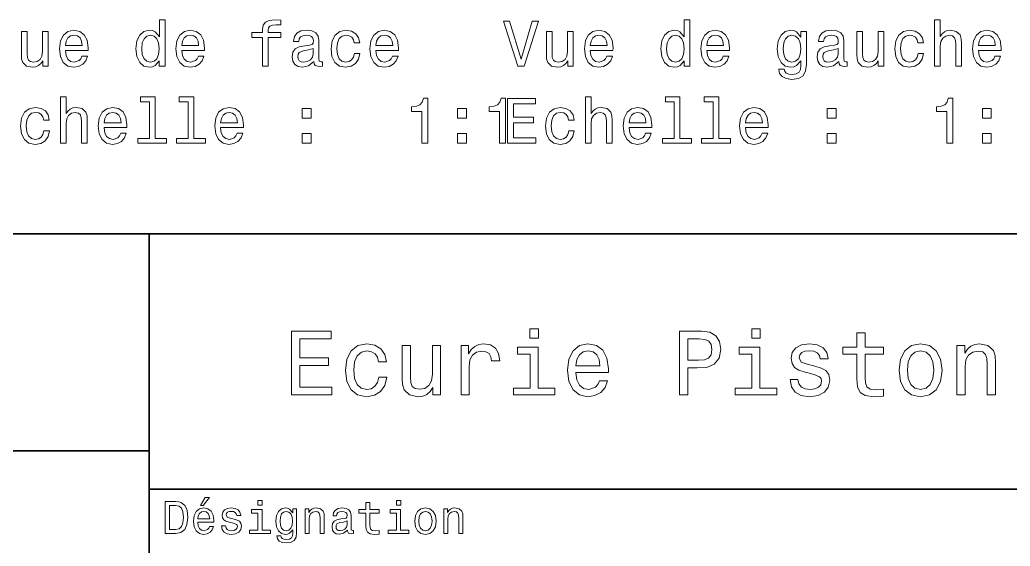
# Model space of a CAD drawing. Extents: x 0 to 297, y 0 to 210.
# Drawn here: x 151.9 to 229.3, y 45.5 to 86.8 of the extents above; entities that cross this region are included whole.
import ezdxf

# ---------------------------------------------------------------- set-up
doc = ezdxf.new("R2010")
doc.units = 0

msp = doc.modelspace()

# ---------------------------------------------------------------- linework, layer by layer
at = {"color": 7, "lineweight": 35}
for p, q in [((97, 70), (287, 70)), ((162, 10), (162, 70)), ((97, 53), (162, 53)), ((162, 50), (287, 50))]:
    msp.add_line(p, q, dxfattribs=at)
at = {"color": 7, "lineweight": 13}
for points in [[(162.782425, 83.561974), (162.782425, 83.143387), (163.226227, 83.143387), (163.226227, 86.764427), (162.78746, 86.764427), (162.78746, 85.438057), (162.44957, 85.821342), (162.242798, 85.912117), (162.005768, 85.947418), (161.577087, 85.846558), (161.244232, 85.564133), (161.027374, 85.110245), (160.951736, 84.500015), (161.027374, 83.889786), (161.244232, 83.430847), (161.577087, 83.143387), (162.005768, 83.047569), (162.242798, 83.08287), (162.454605, 83.173645)], [(170.841492, 85.382584), (170.841492, 83.143387), (171.285309, 83.143387), (171.285309, 85.382584), (172.293945, 85.382584), (172.293945, 85.760818), (171.285309, 85.760818), (171.285309, 85.927246), (171.320602, 86.128975), (171.4366, 86.265144), (171.633286, 86.345833), (171.91571, 86.376099), (172.293945, 86.355927), (172.293945, 86.739212), (171.81485, 86.764427), (171.381134, 86.719032), (171.078537, 86.58287), (170.896973, 86.345833), (170.841492, 86.007942), (170.841492, 85.760818), (170.029541, 85.760818), (170.029541, 85.382584)], [(191.955124, 86.64843), (191.077591, 83.667885), (190.174866, 86.64843), (189.695755, 86.64843), (190.825439, 83.143387), (191.329758, 83.143387), (192.434219, 86.64843)], [(203.84201, 83.561974), (203.84201, 83.143387), (204.285812, 83.143387), (204.285812, 86.764427), (203.847046, 86.764427), (203.847046, 85.438057), (203.509155, 85.821342), (203.302383, 85.912117), (203.065353, 85.947418), (202.636673, 85.846558), (202.303818, 85.564133), (202.08696, 85.110245), (202.011322, 84.500015), (202.08696, 83.889786), (202.303818, 83.430847), (202.636673, 83.143387), (203.065353, 83.047569), (203.302383, 83.08287), (203.514191, 83.173645)], [(223.429901, 83.143387), (223.873703, 83.143387), (223.873703, 84.706787), (223.919098, 85.064857), (224.065338, 85.327103), (224.292297, 85.488487), (224.594879, 85.549004), (224.83696, 85.498573), (224.988251, 85.362404), (225.063904, 85.13546), (225.089127, 84.83287), (225.089127, 83.143387), (225.532928, 83.143387), (225.532928, 84.923645), (225.512756, 85.281715), (225.421967, 85.579269), (225.12442, 85.851601), (224.660446, 85.947418), (224.408295, 85.912117), (224.191437, 85.816299), (224.009872, 85.665001), (223.873703, 85.458229), (223.873703, 86.764427), (223.429901, 86.764427)], [(154.097977, 85.851601), (153.654175, 85.851601), (153.654175, 84.2882), (153.603745, 83.925087), (153.457489, 83.662842), (153.230545, 83.501457), (152.932999, 83.451027), (152.695969, 83.491371), (152.544662, 83.612404), (152.458939, 83.819176), (152.438766, 84.111687), (152.438766, 85.851601), (151.994965, 85.851601), (151.994965, 84.071342), (152.010086, 83.713272), (152.105911, 83.415718), (152.398422, 83.143387), (152.867432, 83.047569), (153.119598, 83.08287), (153.336456, 83.173645), (153.523056, 83.329987), (153.674347, 83.556931), (153.674347, 83.143387), (154.097977, 83.143387)], [(155.434433, 84.368889), (157.209656, 84.368889), (157.214691, 84.575661), (157.134003, 85.155632), (156.912109, 85.589355), (156.559082, 85.851601), (156.090057, 85.947418), (155.631119, 85.846558), (155.278091, 85.564133), (155.051147, 85.105202), (154.970459, 84.500015), (155.046112, 83.8797), (155.273056, 83.425804), (155.621033, 83.143387), (156.074921, 83.047569), (156.468292, 83.113129), (156.791061, 83.284599), (157.028091, 83.556931), (157.164261, 83.920044), (156.72551, 83.920044), (156.63472, 83.718315), (156.503601, 83.567017), (156.130402, 83.445984), (155.842941, 83.501457), (155.626083, 83.677971), (155.484863, 83.965431), (155.434433, 84.35376)], [(155.434433, 84.742088), (155.489914, 85.090073), (155.626083, 85.347275), (155.832855, 85.503616), (156.105194, 85.55909), (156.372482, 85.503616), (156.579254, 85.347275), (156.705338, 85.090073), (156.750717, 84.742088)], [(162.081406, 85.549004), (162.373917, 85.478401), (162.595825, 85.281715), (162.726944, 84.953903), (162.777374, 84.500015), (162.726944, 84.041084), (162.595825, 83.713272), (162.373917, 83.511543), (162.081406, 83.445984), (161.804031, 83.511543), (161.592224, 83.713272), (161.451004, 84.046127), (161.405624, 84.500015), (161.451004, 84.94886), (161.592224, 85.276672), (161.804031, 85.478401)], [(164.542511, 84.368889), (166.317719, 84.368889), (166.322769, 84.575661), (166.242081, 85.155632), (166.020172, 85.589355), (165.667145, 85.851601), (165.19812, 85.947418), (164.739197, 85.846558), (164.386169, 85.564133), (164.159225, 85.105202), (164.078537, 84.500015), (164.154175, 83.8797), (164.381119, 83.425804), (164.729111, 83.143387), (165.182999, 83.047569), (165.57637, 83.113129), (165.899139, 83.284599), (166.136169, 83.556931), (166.272339, 83.920044), (165.833572, 83.920044), (165.742798, 83.718315), (165.611664, 83.567017), (165.23848, 83.445984), (164.951004, 83.501457), (164.734146, 83.677971), (164.592941, 83.965431), (164.542511, 84.35376)], [(164.542511, 84.742088), (164.597977, 85.090073), (164.734146, 85.347275), (164.940918, 85.503616), (165.213257, 85.55909), (165.480545, 85.503616), (165.687317, 85.347275), (165.8134, 85.090073), (165.858795, 84.742088)], [(174.871033, 83.496414), (174.871033, 83.481285), (174.896255, 83.309814), (174.971909, 83.188774), (175.289627, 83.092957), (175.536743, 83.133301), (175.536743, 83.476242), (175.430832, 83.461113), (175.289627, 83.526672), (175.264404, 83.728401), (175.264404, 85.130417), (175.203888, 85.488487), (175.027374, 85.740646), (174.719742, 85.891945), (174.286026, 85.947418), (173.862396, 85.886902), (173.549713, 85.715431), (173.353027, 85.448143), (173.28746, 85.095116), (173.28746, 85.064857), (173.685883, 85.064857), (173.721176, 85.276672), (173.832138, 85.427971), (174.013687, 85.518745), (174.270889, 85.554047), (174.518005, 85.528831), (174.694519, 85.453186), (174.80043, 85.32206), (174.835739, 85.140503), (174.815567, 84.928688), (174.734863, 84.822784), (174.533142, 84.772346), (174.154907, 84.732002), (173.721176, 84.641228), (173.413544, 84.479843), (173.231995, 84.227684), (173.176514, 83.854485), (173.226944, 83.521629), (173.383286, 83.274513), (173.635452, 83.118172), (173.983429, 83.062698), (174.452454, 83.168602)], [(178.023056, 84.953903), (178.461823, 84.953903), (178.371033, 85.357361), (178.154175, 85.675087), (177.816284, 85.871773), (177.377518, 85.947418), (176.893372, 85.846558), (176.525208, 85.564133), (176.293228, 85.105202), (176.21254, 84.489929), (176.288177, 83.8797), (176.515137, 83.425804), (176.873199, 83.143387), (177.362396, 83.047569), (177.796112, 83.123215), (178.134003, 83.33503), (178.365997, 83.667885), (178.466858, 84.111687), (178.043228, 84.111687), (177.967575, 83.829269), (177.82637, 83.617447), (177.624634, 83.486328), (177.377518, 83.445984), (177.069885, 83.511543), (176.847977, 83.713272), (176.711823, 84.041084), (176.666428, 84.505058), (176.711823, 84.958946), (176.853027, 85.286758), (177.079971, 85.488487), (177.377518, 85.55909), (177.639771, 85.513702), (177.836456, 85.397713), (177.967575, 85.20607)], [(179.722626, 84.368889), (181.497833, 84.368889), (181.502884, 84.575661), (181.42218, 85.155632), (181.200287, 85.589355), (180.84726, 85.851601), (180.378235, 85.947418), (179.919312, 85.846558), (179.566284, 85.564133), (179.33934, 85.105202), (179.258636, 84.500015), (179.33429, 83.8797), (179.561234, 83.425804), (179.909225, 83.143387), (180.363113, 83.047569), (180.756485, 83.113129), (181.079254, 83.284599), (181.316284, 83.556931), (181.452454, 83.920044), (181.013687, 83.920044), (180.922913, 83.718315), (180.791779, 83.567017), (180.418579, 83.445984), (180.131119, 83.501457), (179.914261, 83.677971), (179.773056, 83.965431), (179.722626, 84.35376)], [(179.722626, 84.742088), (179.778091, 85.090073), (179.914261, 85.347275), (180.121033, 85.503616), (180.393372, 85.55909), (180.66066, 85.503616), (180.867432, 85.347275), (180.993515, 85.090073), (181.03891, 84.742088)], [(195.157562, 85.851601), (194.71376, 85.851601), (194.71376, 84.2882), (194.66333, 83.925087), (194.517075, 83.662842), (194.290131, 83.501457), (193.992584, 83.451027), (193.755554, 83.491371), (193.604248, 83.612404), (193.518524, 83.819176), (193.498352, 84.111687), (193.498352, 85.851601), (193.054535, 85.851601), (193.054535, 84.071342), (193.069672, 83.713272), (193.165497, 83.415718), (193.458008, 83.143387), (193.927017, 83.047569), (194.179184, 83.08287), (194.396042, 83.173645), (194.582642, 83.329987), (194.733932, 83.556931), (194.733932, 83.143387), (195.157562, 83.143387)], [(196.494019, 84.368889), (198.269241, 84.368889), (198.274277, 84.575661), (198.193588, 85.155632), (197.971695, 85.589355), (197.618668, 85.851601), (197.149643, 85.947418), (196.690704, 85.846558), (196.337677, 85.564133), (196.110733, 85.105202), (196.030045, 84.500015), (196.105698, 83.8797), (196.332642, 83.425804), (196.680618, 83.143387), (197.134521, 83.047569), (197.527893, 83.113129), (197.850647, 83.284599), (198.087677, 83.556931), (198.223846, 83.920044), (197.785095, 83.920044), (197.694305, 83.718315), (197.563187, 83.567017), (197.189987, 83.445984), (196.902527, 83.501457), (196.685669, 83.677971), (196.544449, 83.965431), (196.494019, 84.35376)], [(196.494019, 84.742088), (196.5495, 85.090073), (196.685669, 85.347275), (196.892441, 85.503616), (197.16478, 85.55909), (197.432068, 85.503616), (197.63884, 85.347275), (197.764923, 85.090073), (197.810303, 84.742088)], [(203.140991, 85.549004), (203.433502, 85.478401), (203.655411, 85.281715), (203.78653, 84.953903), (203.83696, 84.500015), (203.78653, 84.041084), (203.655411, 83.713272), (203.433502, 83.511543), (203.140991, 83.445984), (202.863617, 83.511543), (202.65181, 83.713272), (202.51059, 84.046127), (202.46521, 84.500015), (202.51059, 84.94886), (202.65181, 85.276672), (202.863617, 85.478401)], [(205.602097, 84.368889), (207.377304, 84.368889), (207.382355, 84.575661), (207.301666, 85.155632), (207.079758, 85.589355), (206.72673, 85.851601), (206.257721, 85.947418), (205.798782, 85.846558), (205.445755, 85.564133), (205.218811, 85.105202), (205.138123, 84.500015), (205.21376, 83.8797), (205.440704, 83.425804), (205.788696, 83.143387), (206.242584, 83.047569), (206.635956, 83.113129), (206.958725, 83.284599), (207.195755, 83.556931), (207.331924, 83.920044), (206.893158, 83.920044), (206.802383, 83.718315), (206.671265, 83.567017), (206.298065, 83.445984), (206.01059, 83.501457), (205.793732, 83.677971), (205.652527, 83.965431), (205.602097, 84.35376)], [(205.602097, 84.742088), (205.657562, 85.090073), (205.793732, 85.347275), (206.000504, 85.503616), (206.272842, 85.55909), (206.540131, 85.503616), (206.746902, 85.347275), (206.872986, 85.090073), (206.918381, 84.742088)], [(213.393875, 83.264427), (213.393875, 85.851601), (212.970245, 85.851601), (212.970245, 85.412842), (212.622269, 85.811256), (212.410446, 85.912117), (212.173416, 85.947418), (211.744751, 85.846558), (211.411896, 85.564133), (211.195038, 85.110245), (211.119385, 84.500015), (211.195038, 83.884743), (211.411896, 83.430847), (211.744751, 83.143387), (212.173416, 83.047569), (212.415497, 83.08287), (212.617218, 83.173645), (212.970245, 83.556931), (212.970245, 83.173645), (212.929901, 82.871056), (212.818954, 82.65419), (212.607132, 82.528114), (212.289413, 82.482727), (212.012039, 82.512985), (211.815353, 82.588631), (211.699356, 82.719757), (211.664063, 82.896271), (211.235382, 82.896271), (211.235382, 82.876099), (211.300934, 82.553329), (211.50267, 82.311256), (211.825439, 82.154915), (212.264191, 82.099442), (212.788696, 82.175087), (213.136673, 82.386902), (213.333359, 82.755058)], [(211.578323, 84.500015), (211.623703, 84.94886), (211.759872, 85.281715), (211.971695, 85.478401), (212.25412, 85.549004), (212.551666, 85.478401), (212.77356, 85.281715), (212.909729, 84.94886), (212.960159, 84.500015), (212.909729, 84.041084), (212.77356, 83.713272), (212.551666, 83.511543), (212.25412, 83.445984), (211.971695, 83.511543), (211.759872, 83.713272), (211.623703, 84.046127)], [(215.930618, 83.496414), (215.930618, 83.481285), (215.955841, 83.309814), (216.031494, 83.188774), (216.349213, 83.092957), (216.596329, 83.133301), (216.596329, 83.476242), (216.490417, 83.461113), (216.349213, 83.526672), (216.32399, 83.728401), (216.32399, 85.130417), (216.263474, 85.488487), (216.08696, 85.740646), (215.779327, 85.891945), (215.345612, 85.947418), (214.921982, 85.886902), (214.609299, 85.715431), (214.412613, 85.448143), (214.347046, 85.095116), (214.347046, 85.064857), (214.745468, 85.064857), (214.780762, 85.276672), (214.891724, 85.427971), (215.073273, 85.518745), (215.330475, 85.554047), (215.577606, 85.528831), (215.754105, 85.453186), (215.860016, 85.32206), (215.895325, 85.140503), (215.875153, 84.928688), (215.794464, 84.822784), (215.592728, 84.772346), (215.214478, 84.732002), (214.780762, 84.641228), (214.473129, 84.479843), (214.29158, 84.227684), (214.236099, 83.854485), (214.28653, 83.521629), (214.442871, 83.274513), (214.695038, 83.118172), (215.043015, 83.062698), (215.512039, 83.168602)], [(219.445755, 85.851601), (219.001953, 85.851601), (219.001953, 84.2882), (218.951523, 83.925087), (218.805267, 83.662842), (218.578323, 83.501457), (218.280762, 83.451027), (218.043732, 83.491371), (217.892441, 83.612404), (217.806702, 83.819176), (217.78653, 84.111687), (217.78653, 85.851601), (217.342728, 85.851601), (217.342728, 84.071342), (217.357849, 83.713272), (217.453674, 83.415718), (217.746185, 83.143387), (218.21521, 83.047569), (218.467361, 83.08287), (218.684219, 83.173645), (218.870819, 83.329987), (219.022125, 83.556931), (219.022125, 83.143387), (219.445755, 83.143387)], [(222.118668, 84.953903), (222.557419, 84.953903), (222.466644, 85.357361), (222.249786, 85.675087), (221.911896, 85.871773), (221.473129, 85.947418), (220.988983, 85.846558), (220.620819, 85.564133), (220.38884, 85.105202), (220.308136, 84.489929), (220.383789, 83.8797), (220.610733, 83.425804), (220.968811, 83.143387), (221.458008, 83.047569), (221.891724, 83.123215), (222.229614, 83.33503), (222.461609, 83.667885), (222.562469, 84.111687), (222.13884, 84.111687), (222.063187, 83.829269), (221.921982, 83.617447), (221.720245, 83.486328), (221.473129, 83.445984), (221.165497, 83.511543), (220.943588, 83.713272), (220.807419, 84.041084), (220.762039, 84.505058), (220.807419, 84.958946), (220.948639, 85.286758), (221.175583, 85.488487), (221.473129, 85.55909), (221.735382, 85.513702), (221.932068, 85.397713), (222.063187, 85.20607)], [(226.854248, 84.368889), (228.629471, 84.368889), (228.634506, 84.575661), (228.553818, 85.155632), (228.331909, 85.589355), (227.978882, 85.851601), (227.509872, 85.947418), (227.050934, 85.846558), (226.697906, 85.564133), (226.470963, 85.105202), (226.390274, 84.500015), (226.465927, 83.8797), (226.692871, 83.425804), (227.040848, 83.143387), (227.494736, 83.047569), (227.888123, 83.113129), (228.210876, 83.284599), (228.447906, 83.556931), (228.584076, 83.920044), (228.145325, 83.920044), (228.054535, 83.718315), (227.923416, 83.567017), (227.550217, 83.445984), (227.262756, 83.501457), (227.045898, 83.677971), (226.904678, 83.965431), (226.854248, 84.35376)], [(226.854248, 84.742088), (226.909729, 85.090073), (227.045898, 85.347275), (227.25267, 85.503616), (227.524994, 85.55909), (227.792297, 85.503616), (227.999069, 85.347275), (228.125153, 85.090073), (228.170532, 84.742088)], [(174.820602, 84.091515), (174.760086, 83.829269), (174.598709, 83.627533), (174.356628, 83.496414), (174.059082, 83.451027), (173.867432, 83.476242), (173.731262, 83.556931), (173.645538, 83.698143), (173.620316, 83.894829), (173.640488, 84.071342), (173.721176, 84.197418), (174.043945, 84.338631), (174.452454, 84.399147), (174.820602, 84.520187)], [(215.880188, 84.091515), (215.819672, 83.829269), (215.658295, 83.627533), (215.416214, 83.496414), (215.118668, 83.451027), (214.927017, 83.476242), (214.790848, 83.556931), (214.705124, 83.698143), (214.679901, 83.894829), (214.700073, 84.071342), (214.780762, 84.197418), (215.103531, 84.338631), (215.512039, 84.399147), (215.880188, 84.520187)], [(155.046112, 77.096558), (155.489914, 77.096558), (155.489914, 78.659958), (155.535309, 79.018028), (155.681549, 79.280273), (155.908508, 79.441658), (156.21109, 79.502174), (156.453171, 79.451744), (156.604462, 79.315575), (156.680115, 79.088631), (156.705338, 78.786041), (156.705338, 77.096558), (157.149139, 77.096558), (157.149139, 78.876816), (157.128967, 79.234886), (157.038177, 79.53244), (156.740631, 79.804771), (156.276657, 79.900589), (156.02449, 79.865288), (155.807632, 79.76947), (155.626083, 79.618172), (155.489914, 79.4114), (155.489914, 80.717598), (155.046112, 80.717598)], [(162.000717, 80.344398), (162.000717, 77.469757), (161.087891, 77.469757), (161.087891, 77.096558), (163.35231, 77.096558), (163.35231, 77.469757), (162.444519, 77.469757), (162.444519, 80.717598), (161.304749, 80.717598), (161.304749, 80.344398)], [(165.036743, 80.344398), (165.036743, 77.469757), (164.123917, 77.469757), (164.123917, 77.096558), (166.388336, 77.096558), (166.388336, 77.469757), (165.480545, 77.469757), (165.480545, 80.717598), (164.340775, 80.717598), (164.340775, 80.344398)], [(183.323486, 77.096558), (183.78241, 77.096558), (183.78241, 80.621773), (183.439484, 80.621773), (183.348694, 80.31414), (183.167145, 80.107361), (182.889771, 79.986328), (182.506485, 79.945984), (182.506485, 79.587914), (183.323486, 79.587914)], [(189.395538, 77.096558), (189.854462, 77.096558), (189.854462, 80.621773), (189.51152, 80.621773), (189.420746, 80.31414), (189.239197, 80.107361), (188.961807, 79.986328), (188.578522, 79.945984), (188.578522, 79.587914), (189.395538, 79.587914)], [(190.018524, 77.096558), (192.237534, 77.096558), (192.237534, 77.520187), (190.482498, 77.520187), (190.482498, 78.705345), (192.045898, 78.705345), (192.045898, 79.123932), (190.482498, 79.123932), (190.482498, 80.172928), (192.197189, 80.172928), (192.197189, 80.596558), (190.018524, 80.596558)], [(196.105698, 77.096558), (196.5495, 77.096558), (196.5495, 78.659958), (196.594894, 79.018028), (196.741135, 79.280273), (196.968094, 79.441658), (197.270676, 79.502174), (197.512756, 79.451744), (197.664047, 79.315575), (197.7397, 79.088631), (197.764923, 78.786041), (197.764923, 77.096558), (198.208725, 77.096558), (198.208725, 78.876816), (198.188553, 79.234886), (198.097763, 79.53244), (197.800217, 79.804771), (197.336243, 79.900589), (197.084076, 79.865288), (196.867218, 79.76947), (196.685669, 79.618172), (196.5495, 79.4114), (196.5495, 80.717598), (196.105698, 80.717598)], [(203.060303, 80.344398), (203.060303, 77.469757), (202.147476, 77.469757), (202.147476, 77.096558), (204.411896, 77.096558), (204.411896, 77.469757), (203.504105, 77.469757), (203.504105, 80.717598), (202.364334, 80.717598), (202.364334, 80.344398)], [(206.096329, 80.344398), (206.096329, 77.469757), (205.183502, 77.469757), (205.183502, 77.096558), (207.447906, 77.096558), (207.447906, 77.469757), (206.540131, 77.469757), (206.540131, 80.717598), (205.40036, 80.717598), (205.40036, 80.344398)], [(224.383072, 77.096558), (224.84201, 77.096558), (224.84201, 80.621773), (224.499069, 80.621773), (224.408295, 80.31414), (224.22673, 80.107361), (223.949356, 79.986328), (223.566071, 79.945984), (223.566071, 79.587914), (224.383072, 79.587914)], [(153.734863, 78.907074), (154.17363, 78.907074), (154.082855, 79.310532), (153.865997, 79.628258), (153.528091, 79.824944), (153.08934, 79.900589), (152.605194, 79.799728), (152.23703, 79.517303), (152.005051, 79.058372), (151.924347, 78.4431), (152, 77.83287), (152.226944, 77.378975), (152.585022, 77.096558), (153.074203, 77.00074), (153.507919, 77.076385), (153.845825, 77.2882), (154.077805, 77.621056), (154.17868, 78.064857), (153.755051, 78.064857), (153.679398, 77.78244), (153.538177, 77.570618), (153.336456, 77.439499), (153.08934, 77.399155), (152.781708, 77.464714), (152.559799, 77.666443), (152.42363, 77.994255), (152.378235, 78.458229), (152.42363, 78.912117), (152.564835, 79.239929), (152.791794, 79.441658), (153.08934, 79.51226), (153.351578, 79.466873), (153.548279, 79.350883), (153.679398, 79.159241)], [(158.470459, 78.32206), (160.245682, 78.32206), (160.250717, 78.528831), (160.170029, 79.108803), (159.94812, 79.542526), (159.595108, 79.804771), (159.126083, 79.900589), (158.667145, 79.799728), (158.314117, 79.517303), (158.087173, 79.058372), (158.006485, 78.453186), (158.082138, 77.83287), (158.309082, 77.378975), (158.657059, 77.096558), (159.110947, 77.00074), (159.504318, 77.066299), (159.827087, 77.23777), (160.064117, 77.510101), (160.200287, 77.873215), (159.761536, 77.873215), (159.670746, 77.671486), (159.539627, 77.520187), (159.166428, 77.399155), (158.878967, 77.454628), (158.662109, 77.631142), (158.520889, 77.918602), (158.470459, 78.306931)], [(167.578537, 78.32206), (169.353745, 78.32206), (169.358795, 78.528831), (169.278107, 79.108803), (169.056198, 79.542526), (168.703171, 79.804771), (168.234146, 79.900589), (167.775223, 79.799728), (167.422195, 79.517303), (167.195251, 79.058372), (167.114548, 78.453186), (167.190201, 77.83287), (167.417145, 77.378975), (167.765137, 77.096558), (168.219025, 77.00074), (168.612396, 77.066299), (168.935165, 77.23777), (169.172195, 77.510101), (169.30835, 77.873215), (168.869598, 77.873215), (168.778824, 77.671486), (168.64769, 77.520187), (168.27449, 77.399155), (167.98703, 77.454628), (167.770172, 77.631142), (167.628967, 77.918602), (167.578537, 78.306931)], [(173.958221, 79.053329), (174.654175, 79.053329), (174.654175, 79.804771), (173.958221, 79.804771)], [(186.102295, 79.053329), (186.798264, 79.053329), (186.798264, 79.804771), (186.102295, 79.804771)], [(194.794449, 78.907074), (195.233215, 78.907074), (195.142441, 79.310532), (194.925583, 79.628258), (194.587677, 79.824944), (194.148926, 79.900589), (193.66478, 79.799728), (193.296616, 79.517303), (193.064636, 79.058372), (192.983932, 78.4431), (193.059586, 77.83287), (193.28653, 77.378975), (193.644592, 77.096558), (194.133789, 77.00074), (194.567505, 77.076385), (194.905411, 77.2882), (195.13739, 77.621056), (195.238266, 78.064857), (194.814636, 78.064857), (194.738983, 77.78244), (194.597763, 77.570618), (194.396042, 77.439499), (194.148926, 77.399155), (193.841293, 77.464714), (193.619385, 77.666443), (193.483215, 77.994255), (193.43782, 78.458229), (193.483215, 78.912117), (193.62442, 79.239929), (193.851379, 79.441658), (194.148926, 79.51226), (194.411163, 79.466873), (194.607849, 79.350883), (194.738983, 79.159241)], [(199.530045, 78.32206), (201.305267, 78.32206), (201.310303, 78.528831), (201.229614, 79.108803), (201.007706, 79.542526), (200.654694, 79.804771), (200.185669, 79.900589), (199.72673, 79.799728), (199.373703, 79.517303), (199.146759, 79.058372), (199.066071, 78.453186), (199.141724, 77.83287), (199.368668, 77.378975), (199.716644, 77.096558), (200.170532, 77.00074), (200.563904, 77.066299), (200.886673, 77.23777), (201.123703, 77.510101), (201.259872, 77.873215), (200.821106, 77.873215), (200.730331, 77.671486), (200.599213, 77.520187), (200.226013, 77.399155), (199.938553, 77.454628), (199.721695, 77.631142), (199.580475, 77.918602), (199.530045, 78.306931)], [(208.638123, 78.32206), (210.41333, 78.32206), (210.418381, 78.528831), (210.337677, 79.108803), (210.115784, 79.542526), (209.762756, 79.804771), (209.293732, 79.900589), (208.834808, 79.799728), (208.481781, 79.517303), (208.254837, 79.058372), (208.174133, 78.453186), (208.249786, 77.83287), (208.47673, 77.378975), (208.824722, 77.096558), (209.27861, 77.00074), (209.671982, 77.066299), (209.994751, 77.23777), (210.231781, 77.510101), (210.36795, 77.873215), (209.929184, 77.873215), (209.838409, 77.671486), (209.707275, 77.520187), (209.334076, 77.399155), (209.046616, 77.454628), (208.829758, 77.631142), (208.688553, 77.918602), (208.638123, 78.306931)], [(215.017792, 79.053329), (215.71376, 79.053329), (215.71376, 79.804771), (215.017792, 79.804771)], [(227.161896, 79.053329), (227.857849, 79.053329), (227.857849, 79.804771), (227.161896, 79.804771)], [(158.470459, 78.695259), (158.52594, 79.043243), (158.662109, 79.300446), (158.868881, 79.456787), (159.141205, 79.51226), (159.408508, 79.456787), (159.61528, 79.300446), (159.741348, 79.043243), (159.786743, 78.695259)], [(167.578537, 78.695259), (167.634003, 79.043243), (167.770172, 79.300446), (167.976944, 79.456787), (168.249283, 79.51226), (168.516571, 79.456787), (168.723343, 79.300446), (168.849426, 79.043243), (168.894806, 78.695259)], [(199.530045, 78.695259), (199.585526, 79.043243), (199.721695, 79.300446), (199.928467, 79.456787), (200.20079, 79.51226), (200.468094, 79.456787), (200.674866, 79.300446), (200.800934, 79.043243), (200.846329, 78.695259)], [(208.638123, 78.695259), (208.693588, 79.043243), (208.829758, 79.300446), (209.03653, 79.456787), (209.308868, 79.51226), (209.576157, 79.456787), (209.782928, 79.300446), (209.909012, 79.043243), (209.954407, 78.695259)], [(173.958221, 77.096558), (174.654175, 77.096558), (174.654175, 77.848), (173.958221, 77.848)], [(186.102295, 77.096558), (186.798264, 77.096558), (186.798264, 77.848), (186.102295, 77.848)], [(215.017792, 77.096558), (215.71376, 77.096558), (215.71376, 77.848), (215.017792, 77.848)], [(227.161896, 77.096558), (227.857849, 77.096558), (227.857849, 77.848), (227.161896, 77.848)], [(173.109512, 57.381123), (176.279541, 57.381123), (176.279541, 57.986309), (173.772339, 57.986309), (173.772339, 59.679394), (176.005768, 59.679394), (176.005768, 60.277374), (173.772339, 60.277374), (173.772339, 61.775936), (176.221893, 61.775936), (176.221893, 62.381123), (173.109512, 62.381123)], [(192.439484, 62.554031), (191.769455, 62.554031), (191.769455, 61.833572), (192.439484, 61.833572)], [(203.462524, 57.381123), (204.125351, 57.381123), (204.125351, 59.492073), (204.860229, 59.492073), (205.602295, 59.528095), (206.193085, 59.780258), (206.574921, 60.270172), (206.704605, 60.940201), (206.603745, 61.559795), (206.315552, 62.013687), (205.840057, 62.287464), (205.191635, 62.381123), (203.462524, 62.381123)], [(209.788177, 62.554031), (209.118149, 62.554031), (209.118149, 61.833572), (209.788177, 61.833572)], [(217.353027, 60.579971), (217.353027, 58.64193), (217.396255, 58.015129), (217.597992, 57.582851), (218.001434, 57.330688), (218.685883, 57.244236), (219.43515, 57.280258), (219.43515, 57.827808), (218.887604, 57.78458), (218.390488, 57.842216), (218.123917, 58.022331), (218.008652, 58.324928), (217.98703, 58.75), (217.98703, 60.579971), (219.43515, 60.579971), (219.43515, 61.120316), (217.98703, 61.120316), (217.98703, 62.251438), (217.353027, 62.251438), (217.353027, 61.120316), (216.257935, 61.120316), (216.257935, 60.579971)], [(179.932281, 59.967579), (180.559082, 59.967579), (180.429398, 60.543945), (180.119598, 60.997837), (179.636887, 61.278816), (179.010086, 61.386887), (178.318436, 61.242794), (177.792511, 60.839336), (177.46109, 60.183716), (177.345825, 59.304752), (177.453888, 58.432995), (177.778091, 57.78458), (178.289627, 57.381123), (178.988464, 57.244236), (179.608063, 57.352303), (180.090775, 57.6549), (180.42218, 58.130402), (180.566284, 58.764408), (179.96109, 58.764408), (179.853027, 58.36095), (179.651291, 58.058357), (179.363113, 57.871037), (179.010086, 57.8134), (178.570602, 57.907059), (178.253601, 58.195244), (178.059082, 58.663544), (177.994232, 59.326366), (178.059082, 59.974781), (178.260803, 60.443081), (178.585007, 60.731266), (179.010086, 60.83213), (179.38472, 60.767288), (179.66571, 60.601585), (179.853027, 60.327808)], [(184.788177, 61.25), (184.154175, 61.25), (184.154175, 59.016571), (184.082123, 58.497837), (183.873199, 58.123196), (183.548996, 57.892651), (183.123917, 57.820602), (182.785294, 57.878242), (182.569168, 58.051151), (182.446686, 58.346542), (182.417862, 58.764408), (182.417862, 61.25), (181.783859, 61.25), (181.783859, 58.706772), (181.805481, 58.195244), (181.942368, 57.770172), (182.360229, 57.381123), (183.030258, 57.244236), (183.390488, 57.294666), (183.700287, 57.424351), (183.966858, 57.647694), (184.182999, 57.971901), (184.182999, 57.381123), (184.788177, 57.381123)], [(186.380402, 57.381123), (187.014404, 57.381123), (187.014404, 59.592937), (187.079254, 60.12608), (187.273773, 60.507923), (187.590775, 60.738472), (188.015854, 60.817722), (188.332855, 60.767288), (188.570602, 60.623199), (188.714691, 60.378242), (188.765121, 60.046829), (189.406342, 60.046829), (189.319885, 60.630402), (189.082123, 61.048271), (188.685883, 61.30043), (188.145538, 61.386887), (187.778091, 61.32925), (187.46109, 61.185158), (187.180115, 60.940201), (186.956772, 60.608788), (186.956772, 61.25), (186.380402, 61.25)], [(195.37175, 59.131844), (197.907776, 59.131844), (197.914978, 59.427231), (197.799713, 60.255764), (197.482712, 60.875359), (196.978378, 61.25), (196.30835, 61.386887), (195.65274, 61.242794), (195.148407, 60.839336), (194.824203, 60.183716), (194.708923, 59.319164), (194.817001, 58.432995), (195.141205, 57.78458), (195.638321, 57.381123), (196.286743, 57.244236), (196.848694, 57.337894), (197.309799, 57.582851), (197.648407, 57.971901), (197.842941, 58.490631), (197.216141, 58.490631), (197.086456, 58.20245), (196.899139, 57.986309), (196.365997, 57.8134), (195.955322, 57.892651), (195.645538, 58.14481), (195.443802, 58.555473), (195.37175, 59.110229)], [(205.01152, 61.76873), (205.443802, 61.725502), (205.760803, 61.588615), (205.94812, 61.336452), (206.01297, 60.940201), (205.940918, 60.522331), (205.746399, 60.270172), (205.414978, 60.140488), (204.96109, 60.104465), (204.125351, 60.104465), (204.125351, 61.76873)], [(214.060516, 59.636166), (213.44812, 59.780258), (212.994232, 59.945965), (212.842941, 60.28458), (212.886169, 60.522331), (213.03746, 60.695244), (213.282425, 60.803314), (213.635437, 60.846542), (213.97406, 60.803314), (214.240631, 60.67363), (214.413544, 60.479107), (214.485596, 60.219738), (215.105194, 60.219738), (215.105194, 60.23415), (214.997116, 60.70245), (214.701721, 61.069885), (214.240631, 61.30043), (213.635437, 61.386887), (213.023056, 61.30043), (212.57637, 61.062679), (212.29538, 60.709652), (212.208939, 60.262966), (212.273773, 59.830688), (212.475494, 59.528095), (212.806915, 59.311958), (213.289627, 59.16066), (213.995682, 58.987751), (214.427948, 58.807636), (214.543228, 58.663544), (214.586456, 58.447407), (214.521606, 58.180836), (214.348694, 57.979107), (214.067719, 57.849422), (213.693085, 57.806194), (213.296829, 57.849422), (213.008636, 58.000721), (212.814117, 58.245674), (212.734863, 58.584293), (212.122482, 58.584293), (212.223343, 58.007923), (212.518738, 57.590057), (212.98703, 57.337894), (213.635437, 57.244236), (214.312683, 57.337894), (214.809799, 57.590057), (215.112396, 57.993515), (215.220459, 58.519451), (215.141205, 58.973343), (214.917862, 59.283138), (214.55043, 59.484871)], [(220.65274, 59.311958), (220.768005, 58.432995), (221.099426, 57.78458), (221.625366, 57.381123), (222.331421, 57.244236), (223.030258, 57.381123), (223.556198, 57.777374), (223.887604, 58.425793), (224.010086, 59.311958), (223.887604, 60.190922), (223.556198, 60.846542), (223.030258, 61.242794), (222.331421, 61.386887), (221.625366, 61.242794), (221.099426, 60.839336), (220.768005, 60.190922)], [(225.177246, 57.381123), (225.811249, 57.381123), (225.811249, 59.614552), (225.876083, 60.12608), (226.085022, 60.500717), (226.409225, 60.731266), (226.841507, 60.817722), (227.187317, 60.745674), (227.403458, 60.551151), (227.511536, 60.226944), (227.547546, 59.794666), (227.547546, 57.381123), (228.181564, 57.381123), (228.181564, 59.924351), (228.15274, 60.435879), (228.023056, 60.86095), (227.597992, 61.25), (226.935165, 61.386887), (226.567719, 61.336452), (226.257935, 61.199566), (225.991364, 60.969017), (225.782425, 60.659222), (225.782425, 61.25), (225.177246, 61.25)], [(192.417862, 57.914265), (192.417862, 61.120316), (190.789627, 61.120316), (190.789627, 60.579971), (191.783859, 60.579971), (191.783859, 57.914265), (190.48703, 57.914265), (190.48703, 57.381123), (193.729111, 57.381123), (193.729111, 57.914265)], [(195.37175, 59.664986), (195.451004, 60.162102), (195.645538, 60.529537), (195.940918, 60.75288), (196.329971, 60.83213), (196.711807, 60.75288), (197.007202, 60.529537), (197.187317, 60.162102), (197.252167, 59.664986)], [(209.766571, 57.914265), (209.766571, 61.120316), (208.138321, 61.120316), (208.138321, 60.579971), (209.132568, 60.579971), (209.132568, 57.914265), (207.835724, 57.914265), (207.835724, 57.381123), (211.077805, 57.381123), (211.077805, 57.914265)], [(221.301147, 59.319164), (221.365997, 59.967579), (221.567719, 60.435879), (221.891937, 60.72406), (222.331421, 60.824928), (222.763687, 60.72406), (223.087891, 60.443081), (223.289627, 59.967579), (223.361679, 59.319164), (223.289627, 58.663544), (223.087891, 58.188038), (222.763687, 57.899853), (222.331421, 57.806194), (221.891937, 57.899853), (221.567719, 58.188038), (221.365997, 58.663544)], [(164.080688, 49.030979), (163.248566, 49.030979), (163.248566, 46.530979), (164.080688, 46.530979), (164.473343, 46.610229), (164.765137, 46.851585), (164.945251, 47.244236), (165.010086, 47.780979), (164.952454, 48.328529), (164.880402, 48.544666), (164.779541, 48.717579), (164.487747, 48.951729), (164.296829, 49.009365)], [(166.004318, 48.728386), (166.216858, 48.728386), (166.717575, 49.340778), (166.364548, 49.340778)], [(170.824203, 49.117435), (170.489197, 49.117435), (170.489197, 48.757202), (170.824203, 48.757202)], [(178.943802, 48.130402), (178.943802, 47.161381), (178.965424, 46.84798), (179.066284, 46.631844), (179.268005, 46.505764), (179.610229, 46.462536), (179.984863, 46.480545), (179.984863, 46.754322), (179.71109, 46.732708), (179.46254, 46.761528), (179.329254, 46.851585), (179.271606, 47.00288), (179.260803, 47.215416), (179.260803, 48.130402), (179.984863, 48.130402), (179.984863, 48.400574), (179.260803, 48.400574), (179.260803, 48.966137), (178.943802, 48.966137), (178.943802, 48.400574), (178.396255, 48.400574), (178.396255, 48.130402)], [(181.667145, 49.117435), (181.332138, 49.117435), (181.332138, 48.757202), (181.667145, 48.757202)], [(164.055481, 48.731987), (164.329254, 48.677952), (164.516571, 48.512245), (164.628235, 48.216858), (164.664261, 47.780979), (164.624634, 47.359509), (164.51297, 47.064121), (164.322052, 46.887608), (164.055481, 46.829971), (163.583572, 46.829971), (163.583572, 48.731987)], [(165.784576, 47.406338), (167.052597, 47.406338), (167.056198, 47.554035), (166.998566, 47.9683), (166.840057, 48.278099), (166.587891, 48.465416), (166.252884, 48.533859), (165.925079, 48.461815), (165.672913, 48.260086), (165.510803, 47.932278), (165.453171, 47.5), (165.507202, 47.056915), (165.669312, 46.732708), (165.917862, 46.530979), (166.242081, 46.462536), (166.523056, 46.509365), (166.753601, 46.631844), (166.922913, 46.826366), (167.020172, 47.085735), (166.706772, 47.085735), (166.641937, 46.941643), (166.548264, 46.833572), (166.281708, 46.747116), (166.07637, 46.786743), (165.921463, 46.912823), (165.820602, 47.118156), (165.784576, 47.395531)], [(165.784576, 47.672909), (165.824203, 47.921471), (165.921463, 48.105186), (166.069168, 48.216858), (166.263687, 48.256485), (166.454605, 48.216858), (166.60231, 48.105186), (166.692368, 47.921471), (166.724777, 47.672909)], [(168.623199, 47.658501), (168.317001, 47.730545), (168.090057, 47.8134), (168.014404, 47.982708), (168.036026, 48.101585), (168.111664, 48.188038), (168.234146, 48.242073), (168.41066, 48.263687), (168.579971, 48.242073), (168.713257, 48.177231), (168.799713, 48.079971), (168.835739, 47.950287), (169.145538, 47.950287), (169.145538, 47.957493), (169.091492, 48.191643), (168.943802, 48.375359), (168.713257, 48.490635), (168.41066, 48.533859), (168.104462, 48.490635), (167.881119, 48.371758), (167.740631, 48.195244), (167.697403, 47.971901), (167.729828, 47.755764), (167.830688, 47.604465), (167.996399, 47.496399), (168.237747, 47.42075), (168.590775, 47.334293), (168.806915, 47.244236), (168.864548, 47.172188), (168.886169, 47.064121), (168.853745, 46.930836), (168.767288, 46.829971), (168.626801, 46.765129), (168.439484, 46.743515), (168.241348, 46.765129), (168.09726, 46.840778), (168, 46.963257), (167.960373, 47.132565), (167.654175, 47.132565), (167.704605, 46.844379), (167.85231, 46.635445), (168.086456, 46.509365), (168.41066, 46.462536), (168.749283, 46.509365), (168.997833, 46.635445), (169.149139, 46.837173), (169.203171, 47.100143), (169.163544, 47.327087), (169.05188, 47.481987), (168.868149, 47.582851)], [(170.8134, 46.79755), (170.8134, 48.400574), (169.999283, 48.400574), (169.999283, 48.130402), (170.496399, 48.130402), (170.496399, 46.79755), (169.847977, 46.79755), (169.847977, 46.530979), (171.469025, 46.530979), (171.469025, 46.79755)], [(173.518738, 46.617435), (173.518738, 48.465416), (173.216141, 48.465416), (173.216141, 48.152016), (172.967575, 48.4366), (172.816284, 48.508644), (172.646973, 48.533859), (172.340775, 48.461815), (172.103027, 48.260086), (171.94812, 47.935879), (171.894089, 47.5), (171.94812, 47.060516), (172.103027, 46.736309), (172.340775, 46.530979), (172.646973, 46.462536), (172.819885, 46.487751), (172.963974, 46.552593), (173.216141, 46.826366), (173.216141, 46.552593), (173.187317, 46.336456), (173.108063, 46.181557), (172.956772, 46.091499), (172.729828, 46.059078), (172.531708, 46.080692), (172.391205, 46.134727), (172.30835, 46.228386), (172.283142, 46.354465), (171.976944, 46.354465), (171.976944, 46.340057), (172.023773, 46.109509), (172.167862, 45.9366), (172.398407, 45.824928), (172.711823, 45.785301), (173.086456, 45.839336), (173.335022, 45.990635), (173.47551, 46.253601)], [(172.221909, 47.5), (172.254318, 47.820606), (172.351593, 48.058357), (172.502884, 48.198845), (172.704605, 48.249279), (172.917145, 48.198845), (173.075653, 48.058357), (173.172913, 47.820606), (173.208939, 47.5), (173.172913, 47.172188), (173.075653, 46.938038), (172.917145, 46.793949), (172.704605, 46.747116), (172.502884, 46.793949), (172.351593, 46.938038), (172.254318, 47.175793)], [(174.181549, 46.530979), (174.498566, 46.530979), (174.498566, 47.647694), (174.530975, 47.903458), (174.635452, 48.090778), (174.797546, 48.206051), (175.013687, 48.249279), (175.1866, 48.213257), (175.294662, 48.115993), (175.348709, 47.953888), (175.366714, 47.737751), (175.366714, 46.530979), (175.683716, 46.530979), (175.683716, 47.802593), (175.669312, 48.058357), (175.604462, 48.270893), (175.391937, 48.465416), (175.060516, 48.533859), (174.876801, 48.508644), (174.721909, 48.440201), (174.588623, 48.324928), (174.484146, 48.170029), (174.484146, 48.465416), (174.181549, 48.465416)], [(177.499283, 46.783142), (177.499283, 46.772335), (177.517288, 46.649857), (177.57132, 46.5634), (177.798264, 46.494957), (177.974777, 46.523773), (177.974777, 46.76873), (177.899139, 46.757923), (177.798264, 46.804756), (177.780258, 46.948845), (177.780258, 47.950287), (177.73703, 48.206051), (177.610947, 48.386166), (177.391205, 48.494236), (177.081406, 48.533859), (176.778824, 48.490635), (176.555481, 48.368156), (176.414978, 48.177231), (176.368149, 47.925072), (176.368149, 47.903458), (176.65274, 47.903458), (176.677948, 48.054756), (176.757202, 48.162823), (176.886887, 48.227665), (177.070602, 48.25288), (177.247116, 48.234871), (177.373199, 48.180836), (177.448853, 48.087173), (177.47406, 47.957493), (177.459656, 47.806194), (177.402023, 47.730545), (177.257919, 47.694523), (176.987747, 47.665707), (176.677948, 47.600864), (176.458206, 47.485592), (176.328537, 47.305473), (176.28891, 47.038906), (176.324921, 46.801151), (176.4366, 46.624638), (176.616714, 46.512966), (176.86528, 46.473343), (177.200287, 46.548992)], [(181.656342, 46.79755), (181.656342, 48.400574), (180.842224, 48.400574), (180.842224, 48.130402), (181.33934, 48.130402), (181.33934, 46.79755), (180.690918, 46.79755), (180.690918, 46.530979), (182.311966, 46.530979), (182.311966, 46.79755)], [(182.762253, 47.496399), (182.819885, 47.056915), (182.985596, 46.732708), (183.248566, 46.530979), (183.601593, 46.462536), (183.951004, 46.530979), (184.213974, 46.729107), (184.379684, 47.053314), (184.440918, 47.496399), (184.379684, 47.935879), (184.213974, 48.263687), (183.951004, 48.461815), (183.601593, 48.533859), (183.248566, 48.461815), (182.985596, 48.260086), (182.819885, 47.935879)], [(183.086456, 47.5), (183.118881, 47.824207), (183.219742, 48.058357), (183.381851, 48.20245), (183.601593, 48.25288), (183.817719, 48.20245), (183.979828, 48.061958), (184.080688, 47.824207), (184.116714, 47.5), (184.080688, 47.172188), (183.979828, 46.934437), (183.817719, 46.790344), (183.601593, 46.743515), (183.381851, 46.790344), (183.219742, 46.934437), (183.118881, 47.172188)], [(185.024506, 46.530979), (185.341492, 46.530979), (185.341492, 47.647694), (185.373917, 47.903458), (185.478394, 48.090778), (185.640488, 48.206051), (185.856628, 48.249279), (186.029541, 48.213257), (186.137604, 48.115993), (186.19165, 47.953888), (186.209656, 47.737751), (186.209656, 46.530979), (186.526657, 46.530979), (186.526657, 47.802593), (186.512253, 48.058357), (186.447403, 48.270893), (186.234879, 48.465416), (185.903458, 48.533859), (185.719742, 48.508644), (185.56485, 48.440201), (185.431564, 48.324928), (185.327087, 48.170029), (185.327087, 48.465416), (185.024506, 48.465416)], [(177.463257, 47.208214), (177.420029, 47.020893), (177.304749, 46.876801), (177.131851, 46.783142), (176.919312, 46.750721), (176.782425, 46.76873), (176.68515, 46.826366), (176.623917, 46.927231), (176.605911, 47.067722), (176.620316, 47.193802), (176.677948, 47.283859), (176.908508, 47.384727), (177.200287, 47.427952), (177.463257, 47.514408)]]:
    msp.add_lwpolyline(points, close=True, dxfattribs=at)

doc.saveas('drawing.dxf')
